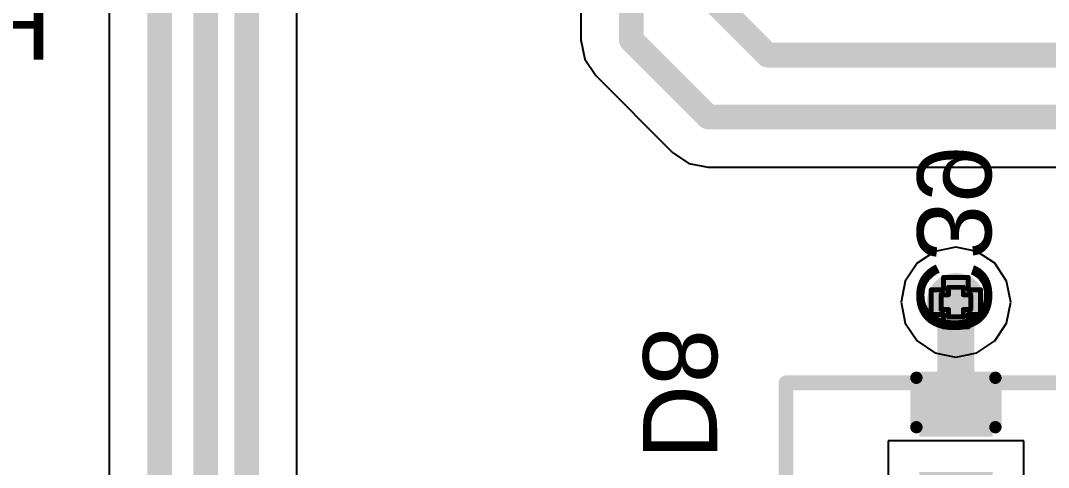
# Model space of a CAD drawing. Header units: inches. Extents: x 0 to 198, y 0 to 199.
# Drawn here: x 1.1963 to 1.6129, y 3.3031 to 3.484 of the extents above; entities that cross this region are included whole.
import ezdxf

# ---------------------------------------------------------------- set-up
doc = ezdxf.new("R2010")
doc.units = ezdxf.units.IN
doc.header["$MEASUREMENT"] = 0
for name, color, linetype in [('Bottom Layer', 5, 'Continuous'), ('Bottom Overlay', 54, 'Continuous'), ('Bottom Paste', 16, 'Continuous'), ('Bottom Solder', 6, 'Continuous'), ('Drill Drawing', 1, 'Continuous'), ('Layer 1', 16, 'Continuous'), ('Layer 2', 76, 'Continuous'), ('Top Layer', 1, 'Continuous'), ('Top Overlay', 2, 'Continuous'), ('Via Holes', 16, 'Continuous')]:
    doc.layers.add(name, color=color, linetype=linetype)
doc.styles.add('Arial', font='', dxfattribs={"height": 0.2})
doc.styles.get('Arial').set_extended_font_data('Arial')

# ---------------------------------------------------------------- blocks, each defined once
blk = doc.blocks.new('BH_18650_B1BA002_19')
at = {"layer": 'Top Overlay'}
blk.add_lwpolyline([(0.25002, -1.5175, 0.01, 0.01, 0), (0.25002, 1.5175, 0.01, 0.01, 0)], format="xyseb", dxfattribs=at)
blk = doc.blocks.new('CR2032_BS_6_1_232')
at = {"layer": 'Top Overlay'}
for points in [[(0.55475, -0.089, 0.00598, 0.00598, 0), (0.55475, -0.13597, 0.00598, 0.00598, 0)], [(0.55475, -0.13597, 0.00598, 0.00598, 0), (0.43177, -0.13597, 0.00598, 0.00598, 0)]]:
    blk.add_lwpolyline(points, format="xyseb", dxfattribs=at)
blk.add_lwpolyline([(0.55325, -0.13597, 0.00299, 0.00299, 1), (0.55625, -0.13597, 0.00299, 0.00299, 1)], format="xyseb", close=True, dxfattribs=at)
blk.add_lwpolyline([(0.55325, -0.13597, 0.00299, 0.00299, 1), (0.55625, -0.13597, 0.00299, 0.00299, 1)], format="xyseb", close=True, dxfattribs=at)
blk = doc.blocks.new('C___0402_B_338')
at = {"layer": 'Bottom Layer'}
for points in [[(-0.0095, 0.0125), (-0.0095, -0.0125), (-0.0275, -0.0125), (-0.0275, 0.0125)], [(0.0275, 0.0125), (0.0275, -0.0125), (0.0095, -0.0125), (0.0095, 0.0125)]]:
    blk.add_hatch(color=5, dxfattribs=at).paths.add_polyline_path(points)
at = {"layer": 'Bottom Paste'}
for points in [[(-0.0095, 0.0125), (-0.0095, -0.0125), (-0.0275, -0.0125), (-0.0275, 0.0125)], [(0.0275, 0.0125), (0.0275, -0.0125), (0.0095, -0.0125), (0.0095, 0.0125)]]:
    blk.add_hatch(color=16, dxfattribs=at).paths.add_polyline_path(points)
at = {"layer": 'Bottom Solder'}
for points in [[(-0.00714, 0.01486), (-0.00714, -0.01486), (-0.02986, -0.01486), (-0.02986, 0.01486)], [(0.02986, 0.01486), (0.02986, -0.01486), (0.00714, -0.01486), (0.00714, 0.01486)]]:
    blk.add_hatch(color=6, dxfattribs=at).paths.add_polyline_path(points)
at = {"layer": 'Bottom Overlay'}
for points in [[(-0.031, -0.016, 0.005, 0.005, 0), (-0.031, 0.016, 0.005, 0.005, 0)], [(-0.011, 0.016, 0.005, 0.005, 0), (-0.031, 0.016, 0.005, 0.005, 0)], [(0.011, 0.016, 0.005, 0.005, 0), (0.031, 0.016, 0.005, 0.005, 0)], [(0.031, -0.016, 0.005, 0.005, 0), (0.031, 0.016, 0.005, 0.005, 0)], [(-0.011, -0.016, 0.005, 0.005, 0), (-0.031, -0.016, 0.005, 0.005, 0)], [(0.031, -0.016, 0.005, 0.005, 0), (0.011, -0.016, 0.005, 0.005, 0)]]:
    blk.add_lwpolyline(points, format="xyseb", dxfattribs=at)
for points in [[(-0.03225, 0.016, 0.0025, 0.0025, 1), (-0.02975, 0.016, 0.0025, 0.0025, 1)], [(-0.03225, 0.016, 0.0025, 0.0025, 1), (-0.02975, 0.016, 0.0025, 0.0025, 1)], [(-0.01225, 0.016, 0.0025, 0.0025, 1), (-0.00975, 0.016, 0.0025, 0.0025, 1)], [(0.00975, 0.016, 0.0025, 0.0025, 1), (0.01225, 0.016, 0.0025, 0.0025, 1)], [(0.02975, 0.016, 0.0025, 0.0025, 1), (0.03225, 0.016, 0.0025, 0.0025, 1)], [(0.02975, 0.016, 0.0025, 0.0025, 1), (0.03225, 0.016, 0.0025, 0.0025, 1)], [(-0.03225, -0.016, 0.0025, 0.0025, 1), (-0.02975, -0.016, 0.0025, 0.0025, 1)], [(-0.03225, -0.016, 0.0025, 0.0025, 1), (-0.02975, -0.016, 0.0025, 0.0025, 1)], [(-0.01225, -0.016, 0.0025, 0.0025, 1), (-0.00975, -0.016, 0.0025, 0.0025, 1)], [(0.00975, -0.016, 0.0025, 0.0025, 1), (0.01225, -0.016, 0.0025, 0.0025, 1)], [(0.02975, -0.016, 0.0025, 0.0025, 1), (0.03225, -0.016, 0.0025, 0.0025, 1)], [(0.02975, -0.016, 0.0025, 0.0025, 1), (0.03225, -0.016, 0.0025, 0.0025, 1)]]:
    blk.add_lwpolyline(points, format="xyseb", close=True, dxfattribs=at)

msp = doc.modelspace()

# ---------------------------------------------------------------- hatches: boundary and pattern name
at = {"layer": 'Bottom Layer'}
h = msp.add_hatch(color=5, dxfattribs=at)
edge = h.paths.add_edge_path()
edge.add_arc((1.57539, 3.37), 0.01181, 0, 360)
at = {"layer": 'Layer 1'}
h = msp.add_hatch(color=16, dxfattribs=at)
edge = h.paths.add_edge_path()
edge.add_arc((1.57539, 3.37), 0.01181, 0, 360)
at = {"layer": 'Layer 2'}
h = msp.add_hatch(color=76, dxfattribs=at)
edge = h.paths.add_edge_path()
edge.add_arc((1.57539, 3.37), 0.01181, 0, 360)
at = {"layer": 'Top Layer'}
h = msp.add_hatch(color=1, dxfattribs=at)
edge = h.paths.add_edge_path()
edge.add_arc((1.57539, 3.37), 0.01181, 0, 360)
at = {"layer": 'Via Holes'}
h = msp.add_hatch(color=7, dxfattribs=at)
edge = h.paths.add_edge_path()
edge.add_arc((1.57539, 3.37), 0.00591, 0, 360)

# ---------------------------------------------------------------- linework, layer by layer
at = {"layer": 'Bottom Layer'}
for p, q in [((1.60289, 3.31386), (1.54789, 3.31386)), ((1.54789, 3.31386), (1.54789, 3.26586)), ((1.60289, 3.26586), (1.60289, 3.31386))]:
    msp.add_line(p, q, dxfattribs=at)
msp.add_lwpolyline([(1.57539, 3.32686, 0.015, 0.015, 0), (1.57539, 3.37, 0.015, 0.015, 0)], format="xyseb", dxfattribs=at)
for points in [[(1.57164, 3.37, 0.0075, 0.0075, 1), (1.57914, 3.37, 0.0075, 0.0075, 1)], [(1.57164, 3.32686, 0.0075, 0.0075, 1), (1.57914, 3.32686, 0.0075, 0.0075, 1)]]:
    msp.add_lwpolyline(points, format="xyseb", close=True, dxfattribs=at)
at = {"layer": 'Drill Drawing'}
for points in [[(1.57039, 3.375, 0.002, 0.002, 0), (1.57039, 3.38, 0.002, 0.002, 0)], [(1.57039, 3.38, 0.002, 0.002, 0), (1.58039, 3.38, 0.002, 0.002, 0)], [(1.58039, 3.375, 0.002, 0.002, 0), (1.58039, 3.38, 0.002, 0.002, 0)], [(1.56539, 3.365, 0.002, 0.002, 0), (1.56539, 3.375, 0.002, 0.002, 0)], [(1.56539, 3.375, 0.002, 0.002, 0), (1.57039, 3.375, 0.002, 0.002, 0)], [(1.57239, 3.373, 0.002, 0.002, 0), (1.57239, 3.376, 0.002, 0.002, 0)], [(1.57239, 3.376, 0.002, 0.002, 0), (1.57839, 3.376, 0.002, 0.002, 0)], [(1.57839, 3.373, 0.002, 0.002, 0), (1.57839, 3.376, 0.002, 0.002, 0)], [(1.58039, 3.375, 0.002, 0.002, 0), (1.58539, 3.375, 0.002, 0.002, 0)], [(1.58539, 3.365, 0.002, 0.002, 0), (1.58539, 3.375, 0.002, 0.002, 0)], [(1.56939, 3.367, 0.002, 0.002, 0), (1.56939, 3.373, 0.002, 0.002, 0)], [(1.56939, 3.373, 0.002, 0.002, 0), (1.57239, 3.373, 0.002, 0.002, 0)], [(1.57839, 3.373, 0.002, 0.002, 0), (1.58139, 3.373, 0.002, 0.002, 0)], [(1.58139, 3.367, 0.002, 0.002, 0), (1.58139, 3.373, 0.002, 0.002, 0)], [(1.56539, 3.365, 0.002, 0.002, 0), (1.57039, 3.365, 0.002, 0.002, 0)], [(1.56939, 3.367, 0.002, 0.002, 0), (1.57239, 3.367, 0.002, 0.002, 0)], [(1.57039, 3.36, 0.002, 0.002, 0), (1.57039, 3.365, 0.002, 0.002, 0)], [(1.57239, 3.364, 0.002, 0.002, 0), (1.57239, 3.367, 0.002, 0.002, 0)], [(1.57839, 3.367, 0.002, 0.002, 0), (1.58139, 3.367, 0.002, 0.002, 0)], [(1.57839, 3.364, 0.002, 0.002, 0), (1.57839, 3.367, 0.002, 0.002, 0)], [(1.58039, 3.365, 0.002, 0.002, 0), (1.58539, 3.365, 0.002, 0.002, 0)], [(1.58039, 3.36, 0.002, 0.002, 0), (1.58039, 3.365, 0.002, 0.002, 0)], [(1.57239, 3.364, 0.002, 0.002, 0), (1.57839, 3.364, 0.002, 0.002, 0)], [(1.57039, 3.36, 0.002, 0.002, 0), (1.58039, 3.36, 0.002, 0.002, 0)]]:
    msp.add_lwpolyline(points, format="xyseb", dxfattribs=at)
for points in [[(1.56989, 3.38, 0.001, 0.001, 1), (1.57089, 3.38, 0.001, 0.001, 1)], [(1.56989, 3.38, 0.001, 0.001, 1), (1.57089, 3.38, 0.001, 0.001, 1)], [(1.57989, 3.38, 0.001, 0.001, 1), (1.58089, 3.38, 0.001, 0.001, 1)], [(1.57989, 3.38, 0.001, 0.001, 1), (1.58089, 3.38, 0.001, 0.001, 1)], [(1.56489, 3.375, 0.001, 0.001, 1), (1.56589, 3.375, 0.001, 0.001, 1)], [(1.56489, 3.375, 0.001, 0.001, 1), (1.56589, 3.375, 0.001, 0.001, 1)], [(1.56989, 3.375, 0.001, 0.001, 1), (1.57089, 3.375, 0.001, 0.001, 1)], [(1.56989, 3.375, 0.001, 0.001, 1), (1.57089, 3.375, 0.001, 0.001, 1)], [(1.57189, 3.376, 0.001, 0.001, 1), (1.57289, 3.376, 0.001, 0.001, 1)], [(1.57189, 3.376, 0.001, 0.001, 1), (1.57289, 3.376, 0.001, 0.001, 1)], [(1.57789, 3.376, 0.001, 0.001, 1), (1.57889, 3.376, 0.001, 0.001, 1)], [(1.57789, 3.376, 0.001, 0.001, 1), (1.57889, 3.376, 0.001, 0.001, 1)], [(1.57989, 3.375, 0.001, 0.001, 1), (1.58089, 3.375, 0.001, 0.001, 1)], [(1.57989, 3.375, 0.001, 0.001, 1), (1.58089, 3.375, 0.001, 0.001, 1)], [(1.58489, 3.375, 0.001, 0.001, 1), (1.58589, 3.375, 0.001, 0.001, 1)], [(1.58489, 3.375, 0.001, 0.001, 1), (1.58589, 3.375, 0.001, 0.001, 1)], [(1.56889, 3.373, 0.001, 0.001, 1), (1.56989, 3.373, 0.001, 0.001, 1)], [(1.56889, 3.373, 0.001, 0.001, 1), (1.56989, 3.373, 0.001, 0.001, 1)], [(1.57189, 3.373, 0.001, 0.001, 1), (1.57289, 3.373, 0.001, 0.001, 1)], [(1.57189, 3.373, 0.001, 0.001, 1), (1.57289, 3.373, 0.001, 0.001, 1)], [(1.57789, 3.373, 0.001, 0.001, 1), (1.57889, 3.373, 0.001, 0.001, 1)], [(1.57789, 3.373, 0.001, 0.001, 1), (1.57889, 3.373, 0.001, 0.001, 1)], [(1.58089, 3.373, 0.001, 0.001, 1), (1.58189, 3.373, 0.001, 0.001, 1)], [(1.58089, 3.373, 0.001, 0.001, 1), (1.58189, 3.373, 0.001, 0.001, 1)], [(1.56489, 3.365, 0.001, 0.001, 1), (1.56589, 3.365, 0.001, 0.001, 1)], [(1.56489, 3.365, 0.001, 0.001, 1), (1.56589, 3.365, 0.001, 0.001, 1)], [(1.56889, 3.367, 0.001, 0.001, 1), (1.56989, 3.367, 0.001, 0.001, 1)], [(1.56889, 3.367, 0.001, 0.001, 1), (1.56989, 3.367, 0.001, 0.001, 1)], [(1.56989, 3.365, 0.001, 0.001, 1), (1.57089, 3.365, 0.001, 0.001, 1)], [(1.56989, 3.365, 0.001, 0.001, 1), (1.57089, 3.365, 0.001, 0.001, 1)], [(1.57189, 3.367, 0.001, 0.001, 1), (1.57289, 3.367, 0.001, 0.001, 1)], [(1.57189, 3.367, 0.001, 0.001, 1), (1.57289, 3.367, 0.001, 0.001, 1)], [(1.57789, 3.367, 0.001, 0.001, 1), (1.57889, 3.367, 0.001, 0.001, 1)], [(1.57789, 3.367, 0.001, 0.001, 1), (1.57889, 3.367, 0.001, 0.001, 1)], [(1.57989, 3.365, 0.001, 0.001, 1), (1.58089, 3.365, 0.001, 0.001, 1)], [(1.57989, 3.365, 0.001, 0.001, 1), (1.58089, 3.365, 0.001, 0.001, 1)], [(1.58089, 3.367, 0.001, 0.001, 1), (1.58189, 3.367, 0.001, 0.001, 1)], [(1.58089, 3.367, 0.001, 0.001, 1), (1.58189, 3.367, 0.001, 0.001, 1)], [(1.58489, 3.365, 0.001, 0.001, 1), (1.58589, 3.365, 0.001, 0.001, 1)], [(1.58489, 3.365, 0.001, 0.001, 1), (1.58589, 3.365, 0.001, 0.001, 1)], [(1.57189, 3.364, 0.001, 0.001, 1), (1.57289, 3.364, 0.001, 0.001, 1)], [(1.57189, 3.364, 0.001, 0.001, 1), (1.57289, 3.364, 0.001, 0.001, 1)], [(1.57789, 3.364, 0.001, 0.001, 1), (1.57889, 3.364, 0.001, 0.001, 1)], [(1.57789, 3.364, 0.001, 0.001, 1), (1.57889, 3.364, 0.001, 0.001, 1)], [(1.56989, 3.36, 0.001, 0.001, 1), (1.57089, 3.36, 0.001, 0.001, 1)], [(1.56989, 3.36, 0.001, 0.001, 1), (1.57089, 3.36, 0.001, 0.001, 1)], [(1.57989, 3.36, 0.001, 0.001, 1), (1.58089, 3.36, 0.001, 0.001, 1)], [(1.57989, 3.36, 0.001, 0.001, 1), (1.58089, 3.36, 0.001, 0.001, 1)]]:
    msp.add_lwpolyline(points, format="xyseb", close=True, dxfattribs=at)
at = {"layer": 'Layer 2'}
for p, q in [((1.57539, 3.39224), (1.56688, 3.39055)), ((1.5839, 3.39055), (1.57539, 3.39224)), ((1.56688, 3.39055), (1.55966, 3.38572)), ((1.59111, 3.38572), (1.5839, 3.39055)), ((1.55966, 3.38572), (1.55484, 3.37851)), ((1.59593, 3.37851), (1.59111, 3.38572)), ((1.55484, 3.37851), (1.55315, 3.37)), ((1.59763, 3.37), (1.59593, 3.37851)), ((1.55315, 3.37), (1.55484, 3.36149)), ((1.59593, 3.36149), (1.59763, 3.37)), ((1.55484, 3.36149), (1.55966, 3.35428)), ((1.59111, 3.35428), (1.59593, 3.36149)), ((1.55966, 3.35428), (1.56688, 3.34945)), ((1.5839, 3.34945), (1.59111, 3.35428)), ((1.56688, 3.34945), (1.57539, 3.34776)), ((1.57539, 3.34776), (1.5839, 3.34945))]:
    msp.add_line(p, q, dxfattribs=at)
at = {"layer": 'Top Layer'}
for p, q in [((1.42342, 3.94774), (1.42342, 3.47618)), ((1.23229, 3.71426), (1.23229, 3.10814)), ((1.30833, 3.16051), (1.30833, 3.71426)), ((1.42342, 3.47618), (1.42498, 3.46838)), ((1.42498, 3.46838), (1.4294, 3.46176)), ((1.4294, 3.46176), (1.46058, 3.43058)), ((1.46058, 3.43058), (1.4672, 3.42616)), ((1.4672, 3.42616), (1.475, 3.42461)), ((1.475, 3.42461), (1.67054, 3.42461))]:
    msp.add_line(p, q, dxfattribs=at)
for points in [[(1.44382, 3.47618, 0.01, 0.01, 0), (1.44382, 3.95618, 0.01, 0.01, 0)], [(1.25268, 3.10814, 0.01, 0.01, 0), (1.25268, 3.723, 0.01, 0.01, 0)], [(1.28794, 3.15206, 0.01, 0.01, 0), (1.28794, 3.723, 0.01, 0.01, 0)], [(1.47366, 3.49543, 0.01, 0.01, 0), (1.49909, 3.47, 0.01, 0.01, 0)], [(1.44382, 3.47618, 0.01, 0.01, 0), (1.475, 3.445, 0.01, 0.01, 0)], [(1.49909, 3.47, 0.01, 0.01, 0), (2.80035, 3.47, 0.01, 0.01, 0)], [(1.475, 3.445, 0.01, 0.01, 0), (2.79, 3.445, 0.01, 0.01, 0)]]:
    msp.add_lwpolyline(points, format="xyseb", dxfattribs=at)
for points in [[(1.44132, 3.47618, 0.005, 0.005, 1), (1.44632, 3.47618, 0.005, 0.005, 1)], [(1.44132, 3.47618, 0.005, 0.005, 1), (1.44632, 3.47618, 0.005, 0.005, 1)], [(1.49659, 3.47, 0.005, 0.005, 1), (1.50159, 3.47, 0.005, 0.005, 1)], [(1.49659, 3.47, 0.005, 0.005, 1), (1.50159, 3.47, 0.005, 0.005, 1)], [(1.4725, 3.445, 0.005, 0.005, 1), (1.4775, 3.445, 0.005, 0.005, 1)], [(1.4725, 3.445, 0.005, 0.005, 1), (1.4775, 3.445, 0.005, 0.005, 1)]]:
    msp.add_lwpolyline(points, format="xyseb", close=True, dxfattribs=at)

# ---------------------------------------------------------------- block references
msp.add_blockref('BH_18650_B1BA002_19', (1.02138, 2.36441))
for name, p, rotation in [('CR2032_BS_6_1_232', (2.06131, 3.20134), 180), ('C___0402_B_338', (1.57539, 3.30836), 270)]:
    msp.add_blockref(name, p, dxfattribs=dict(rotation=rotation))

# ---------------------------------------------------------------- texts
at = {"layer": 'Bottom Overlay', "style": 'Arial', "text_generation_flag": 2}
msp.add_text('R49', height=0.03, dxfattribs=at).set_placement((1.20903, 3.46821))
for s, p in [('C39', (1.55972, 3.35653)), ('D8', (1.44864, 3.30623))]:
    msp.add_text(s, height=0.03, rotation=270, dxfattribs=at).set_placement(p)

doc.saveas('drawing.dxf')
